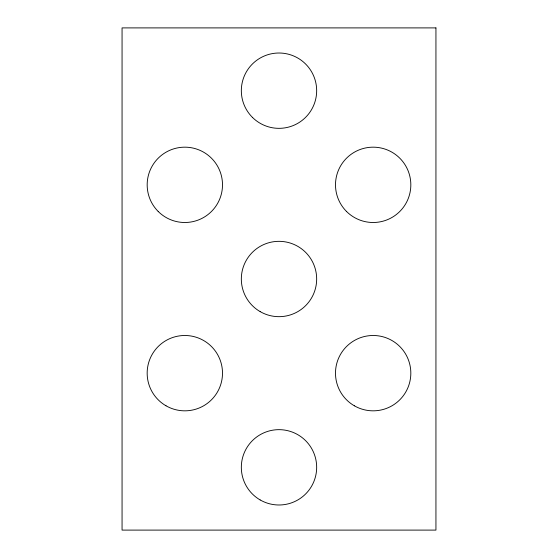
<?xml version="1.0" encoding="UTF-8"?>
<svg xmlns="http://www.w3.org/2000/svg" width="558" height="558" viewBox="0 0 558 558"><rect width="100%" height="100%" fill="white"/><g stroke="black" fill="none" stroke-linecap="round" stroke-linejoin="round"><path stroke-width="0.84" d="M435.938 27.9L122.062 27.9L122.062 530.1L435.938 530.1L435.938 27.9M354.33 405.785A37.665 37.665 0 0 0 410.827 373.163A37.665 37.665 0 0 0 354.33 340.54A37.665 37.665 0 0 0 354.33 405.785M260.168 499.947A37.665 37.665 0 0 0 316.665 467.325A37.665 37.665 0 0 0 260.168 434.703A37.665 37.665 0 0 0 260.168 499.947M260.168 311.622A37.665 37.665 0 0 0 316.665 279A37.665 37.665 0 0 0 260.168 246.378A37.665 37.665 0 0 0 260.168 311.622M346.532 211.468A37.665 37.665 0 0 0 409.544 194.589A37.665 37.665 0 0 0 363.411 148.456A37.665 37.665 0 0 0 346.532 211.468M158.207 211.468A37.665 37.665 0 0 0 221.219 194.589A37.665 37.665 0 0 0 175.086 148.456A37.665 37.665 0 0 0 158.207 211.468M252.495 117.438A37.665 37.665 0 0 0 315.43 100.245A37.665 37.665 0 0 0 269.075 54.342A37.665 37.665 0 0 0 252.495 117.438M166.005 405.785A37.665 37.665 0 0 0 222.502 373.163A37.665 37.665 0 0 0 166.005 340.54A37.665 37.665 0 0 0 166.005 405.785"/></g></svg>
